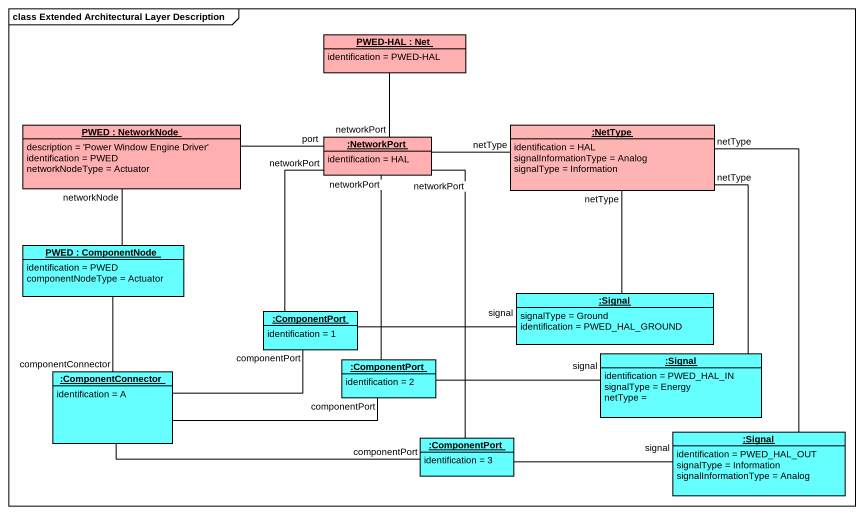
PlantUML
@startuml
mainframe class Extended Architectural Layer Description
hide circle
hide empty members
object "PWED-HAL : Net" as PWED_HAL #FFAFAF {
  identification = PWED-HAL
}
object "PWED : NetworkNode" as PWED #FFAFAF {
  description = 'Power Window Engine Driver'
  identification = PWED
  networkNodeType = Actuator
}
object ":NetType" as NetType #FFB4B4 {
  identification = HAL
  signalInformationType = Analog
  signalType = Information
}
object ":NetworkPort" as NetworkPort #FFAFAF {
  identification = HAL
}
object "PWED : ComponentNode" as PWED_2 #66FFFF {
  identification = PWED
  componentNodeType = Actuator
}
object ":ComponentPort" as ComponentPort #66FFFF {
  identification = 1
}
object ":Signal" as Signal #66FFFF {
  signalType = Ground
  identification = PWED_HAL_GROUND
}
object ":ComponentPort" as ComponentPort_2 #66FFFF {
  identification = 2
}
object ":Signal" as Signal_2 #66FFFF {
  identification = PWED_HAL_IN
  signalType = Energy
  netType =
}
object ":ComponentConnector" as ComponentConnector #66FFFF {
  identification = A
}
object ":Signal" as Signal_3 #66FFFF {
  identification = PWED_HAL_OUT
  signalType = Information
  signalInformationType = Analog
}
object ":ComponentPort" as ComponentPort_3 #66FFFF {
  identification = 3
}
PWED_HAL -- NetworkPort : networkPort
PWED -right- NetworkPort : port
PWED -- PWED_2 : networkNode
NetworkPort -right- NetType : netType
PWED_2 -- ComponentConnector : componentConnector
ComponentPort -up- NetworkPort : networkPort
ComponentPort -right- Signal : signal
Signal -up- NetType : netType
ComponentPort_2 -up- NetworkPort : networkPort
Signal_2 -up- NetType : netType
Signal_2 -left- ComponentPort_2 : signal
ComponentConnector -right- ComponentPort : componentPort
ComponentConnector -right- ComponentPort_2 : componentPort
ComponentConnector -right- ComponentPort_3 : componentPort
Signal_3 -up- NetType : netType
Signal_3 -left- ComponentPort_3 : signal
ComponentPort_3 -up- NetworkPort : networkPort
@enduml
